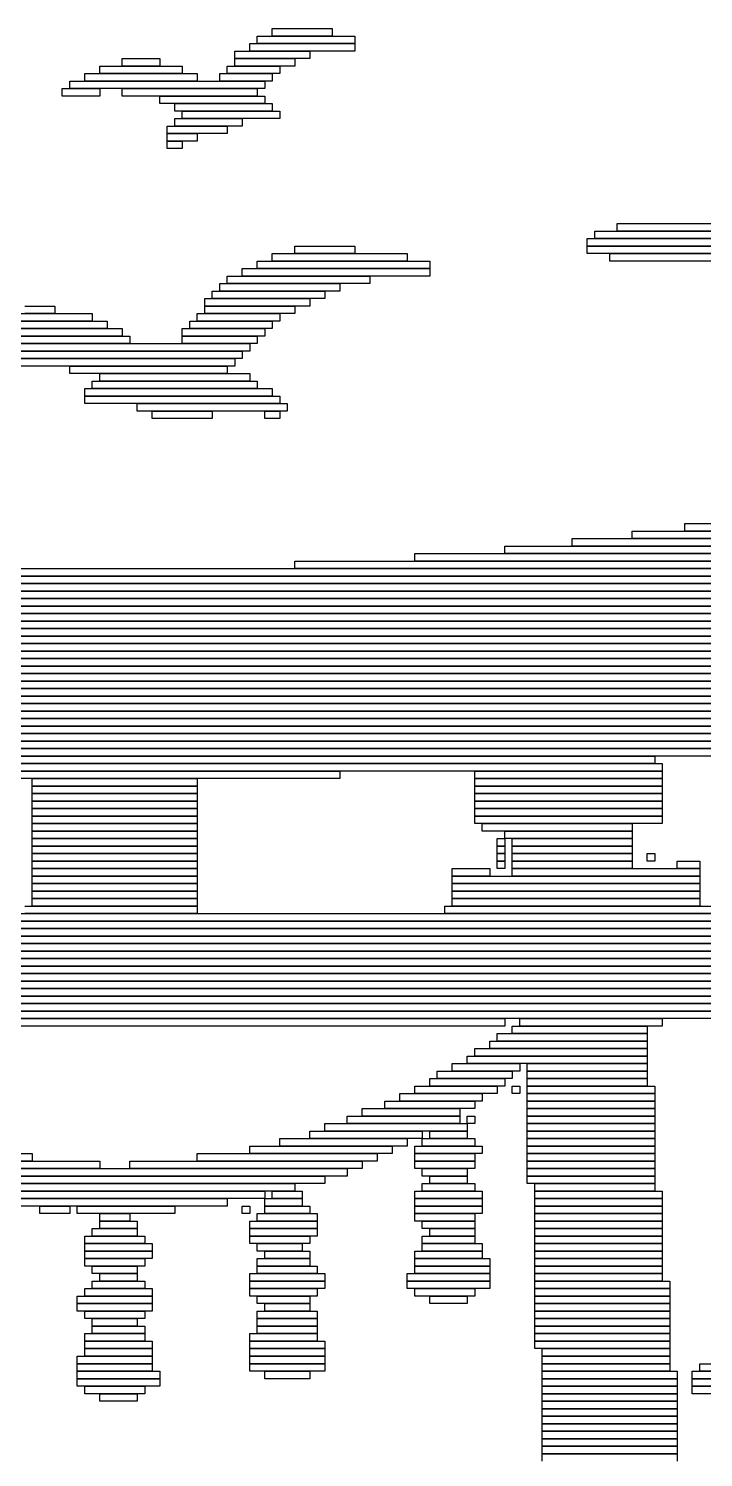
# Model space of a CAD drawing. Extents: x 290 to 734, y 306 to 705.
# Drawn here: x 507.5 to 597.5, y 509.5 to 700 of the extents above; entities that cross this region are included whole.
import ezdxf

# ---------------------------------------------------------------- set-up
doc = ezdxf.new("R2010")
doc.units = 0

msp = doc.modelspace()

# ---------------------------------------------------------------- linework, layer by layer
for p, q in [((540, 700), (548, 700)), ((540, 699), (540, 700)), ((548, 700), (548, 699)), ((537, 698), (551, 698)), ((537, 697), (537, 698)), ((538, 699), (551, 699)), ((538, 698), (538, 699)), ((551, 698), (538, 698)), ((548, 699), (540, 699)), ((551, 699), (551, 698)), ((551, 698), (551, 697)), ((520, 696), (525, 696)), ((520, 695), (520, 696)), ((525, 696), (525, 695)), ((535, 697), (545, 697)), ((535, 696), (535, 697)), ((545, 696), (535, 696)), ((535, 696), (543, 696)), ((535, 695), (535, 696)), ((551, 697), (537, 697)), ((543, 696), (543, 695)), ((545, 697), (545, 696)), ((515, 694), (530, 694)), ((515, 693), (515, 694)), ((517, 695), (528, 695)), ((517, 694), (517, 695)), ((528, 694), (517, 694)), ((525, 695), (520, 695)), ((528, 695), (528, 694)), ((530, 694), (530, 693)), ((533, 694), (540, 694)), ((533, 693), (533, 694)), ((534, 695), (541, 695)), ((534, 694), (534, 695)), ((541, 694), (534, 694)), ((543, 695), (535, 695)), ((540, 694), (540, 693)), ((541, 695), (541, 694)), ((512, 692), (517, 692)), ((512, 691), (512, 692)), ((513, 693), (539, 693)), ((513, 692), (513, 693)), ((539, 692), (513, 692)), ((530, 693), (515, 693)), ((517, 692), (517, 691)), ((520, 692), (538, 692)), ((520, 691), (520, 692)), ((540, 693), (533, 693)), ((538, 692), (538, 691)), ((539, 693), (539, 692)), ((517, 691), (512, 691)), ((538, 691), (520, 691)), ((525, 691), (539, 691)), ((525, 690), (525, 691)), ((539, 690), (525, 690)), ((527, 690), (540, 690)), ((527, 689), (527, 690)), ((539, 691), (539, 690)), ((540, 690), (540, 689)), ((540, 689), (527, 689)), ((527, 688), (536, 688)), ((527, 687), (527, 688)), ((528, 689), (541, 689)), ((528, 688), (528, 689)), ((541, 688), (528, 688)), ((536, 688), (536, 687)), ((541, 689), (541, 688)), ((526, 687), (534, 687)), ((526, 686), (526, 687)), ((534, 686), (526, 686)), ((526, 686), (530, 686)), ((526, 685), (526, 686)), ((536, 687), (527, 687)), ((530, 686), (530, 685)), ((534, 687), (534, 686)), ((530, 685), (526, 685)), ((526, 685), (528, 685)), ((526, 684), (526, 685)), ((528, 684), (526, 684)), ((528, 685), (528, 684)), ((583, 673), (660, 673)), ((583, 672), (583, 673)), ((586, 674), (659, 674)), ((586, 673), (586, 674)), ((659, 673), (586, 673)), ((543, 671), (551, 671)), ((543, 670), (543, 671)), ((551, 671), (551, 670)), ((582, 672), (660, 672)), ((582, 671), (582, 672)), ((660, 671), (582, 671)), ((582, 671), (659, 671)), ((582, 670), (582, 671)), ((660, 672), (583, 672)), ((538, 669), (561, 669)), ((538, 668), (538, 669)), ((540, 670), (558, 670)), ((540, 669), (540, 670)), ((558, 669), (540, 669)), ((551, 670), (543, 670)), ((558, 670), (558, 669)), ((561, 669), (561, 668)), ((659, 670), (582, 670)), ((585, 670), (655, 670)), ((585, 669), (585, 670)), ((655, 669), (585, 669)), ((534, 667), (553, 667)), ((534, 666), (534, 667)), ((536, 668), (561, 668)), ((536, 667), (536, 668)), ((561, 667), (536, 667)), ((561, 668), (538, 668)), ((553, 667), (553, 666)), ((561, 668), (561, 667)), ((532, 665), (547, 665)), ((532, 664), (532, 665)), ((533, 666), (549, 666)), ((533, 665), (533, 666)), ((549, 665), (533, 665)), ((553, 666), (534, 666)), ((547, 665), (547, 664)), ((549, 666), (549, 665)), ((507, 663), (511, 663)), ((511, 663), (511, 662)), ((531, 664), (545, 664)), ((531, 663), (531, 664)), ((545, 663), (531, 663)), ((531, 663), (543, 663)), ((531, 662), (531, 663)), ((547, 664), (532, 664)), ((543, 663), (543, 662)), ((545, 664), (545, 663)), ((502, 662), (516, 662)), ((511, 662), (507, 662)), ((516, 662), (516, 661)), ((530, 662), (541, 662)), ((530, 661), (530, 662)), ((543, 662), (531, 662)), ((541, 662), (541, 661)), ((497, 660), (520, 660)), ((499, 661), (518, 661)), ((518, 660), (499, 660)), ((516, 661), (502, 661)), ((518, 661), (518, 660)), ((520, 660), (520, 659)), ((528, 660), (539, 660)), ((528, 659), (528, 660)), ((529, 661), (540, 661)), ((529, 660), (529, 661)), ((540, 660), (529, 660)), ((541, 661), (530, 661)), ((539, 660), (539, 659)), ((540, 661), (540, 660)), ((493, 658), (537, 658)), ((495, 659), (521, 659)), ((521, 658), (495, 658)), ((520, 659), (497, 659)), ((521, 659), (521, 658)), ((539, 659), (528, 659)), ((528, 659), (538, 659)), ((528, 658), (528, 659)), ((538, 658), (528, 658)), ((537, 658), (537, 657)), ((538, 659), (538, 658)), ((491, 657), (536, 657)), ((536, 656), (491, 656)), ((537, 657), (493, 657)), ((506, 656), (535, 656)), ((535, 656), (535, 655)), ((536, 657), (536, 656)), ((535, 655), (506, 655)), ((513, 655), (534, 655)), ((513, 654), (513, 655)), ((534, 654), (513, 654)), ((517, 654), (537, 654)), ((517, 653), (517, 654)), ((534, 655), (534, 654)), ((537, 654), (537, 653)), ((515, 652), (540, 652)), ((515, 651), (515, 652)), ((516, 653), (538, 653)), ((516, 652), (516, 653)), ((538, 652), (516, 652)), ((537, 653), (517, 653)), ((538, 653), (538, 652)), ((540, 652), (540, 651)), ((540, 651), (515, 651)), ((515, 651), (541, 651)), ((515, 650), (515, 651)), ((541, 650), (515, 650)), ((522, 650), (542, 650)), ((522, 649), (522, 650)), ((541, 651), (541, 650)), ((542, 650), (542, 649)), ((542, 649), (522, 649)), ((524, 649), (532, 649)), ((524, 648), (524, 649)), ((532, 648), (524, 648)), ((532, 649), (532, 648)), ((539, 649), (541, 649)), ((539, 648), (539, 649)), ((541, 648), (539, 648)), ((541, 649), (541, 648)), ((588, 633), (644, 633)), ((588, 632), (588, 633)), ((595, 634), (645, 634)), ((595, 633), (595, 634)), ((645, 633), (595, 633)), ((571, 631), (643, 631)), ((571, 630), (571, 631)), ((580, 632), (644, 632)), ((580, 631), (580, 632)), ((644, 631), (580, 631)), ((644, 632), (588, 632)), ((543, 629), (640, 629)), ((543, 628), (543, 629)), ((559, 630), (642, 630)), ((559, 629), (559, 630)), ((642, 629), (559, 629)), ((643, 630), (571, 630)), ((398, 628), (640, 628)), ((640, 627), (398, 627)), ((398, 627), (639, 627)), ((640, 628), (543, 628)), ((639, 626), (398, 626)), ((399, 626), (639, 626)), ((639, 625), (399, 625)), ((399, 625), (639, 625)), ((639, 624), (399, 624)), ((399, 624), (638, 624)), ((638, 623), (399, 623)), ((400, 623), (638, 623)), ((638, 622), (400, 622)), ((400, 622), (637, 622)), ((637, 621), (400, 621)), ((401, 621), (637, 621)), ((637, 620), (401, 620)), ((401, 620), (636, 620)), ((636, 619), (401, 619)), ((404, 619), (633, 619)), ((633, 618), (404, 618)), ((409, 618), (628, 618)), ((628, 617), (409, 617)), ((410, 617), (628, 617)), ((628, 616), (410, 616)), ((410, 616), (628, 616)), ((628, 615), (410, 615)), ((410, 615), (627, 615)), ((627, 614), (410, 614)), ((410, 614), (627, 614)), ((627, 613), (410, 613)), ((410, 613), (627, 613)), ((627, 612), (410, 612)), ((411, 612), (627, 612)), ((627, 611), (411, 611)), ((411, 611), (627, 611)), ((627, 610), (411, 610)), ((411, 610), (627, 610)), ((627, 609), (411, 609)), ((411, 609), (626, 609)), ((626, 608), (411, 608)), ((412, 608), (626, 608)), ((626, 607), (412, 607)), ((413, 607), (624, 607)), ((624, 606), (413, 606)), ((420, 606), (617, 606)), ((617, 605), (420, 605)), ((427, 605), (609, 605)), ((609, 604), (427, 604)), ((436, 604), (600, 604)), ((600, 603), (436, 603)), ((446, 602), (592, 602)), ((447, 603), (591, 603)), ((591, 602), (447, 602)), ((591, 603), (591, 602)), ((592, 602), (592, 601)), ((592, 601), (446, 601)), ((487, 601), (549, 601)), ((549, 601), (549, 600)), ((567, 601), (592, 601)), ((567, 600), (567, 601)), ((592, 601), (592, 600)), ((549, 600), (487, 600)), ((508, 600), (530, 600)), ((508, 599), (508, 600)), ((530, 599), (508, 599)), ((508, 599), (530, 599)), ((508, 598), (508, 599)), ((530, 600), (530, 599)), ((530, 599), (530, 598)), ((592, 600), (567, 600)), ((567, 600), (592, 600)), ((567, 599), (567, 600)), ((592, 599), (567, 599)), ((567, 599), (592, 599)), ((567, 598), (567, 599)), ((592, 600), (592, 599)), ((592, 599), (592, 598)), ((530, 598), (508, 598)), ((508, 598), (530, 598)), ((508, 597), (508, 598)), ((530, 597), (508, 597)), ((508, 597), (530, 597)), ((508, 596), (508, 597)), ((530, 598), (530, 597)), ((530, 597), (530, 596)), ((592, 598), (567, 598)), ((567, 598), (592, 598)), ((567, 597), (567, 598)), ((592, 597), (567, 597)), ((567, 597), (592, 597)), ((567, 596), (567, 597)), ((592, 598), (592, 597)), ((592, 597), (592, 596)), ((530, 596), (508, 596)), ((508, 596), (530, 596)), ((508, 595), (508, 596)), ((530, 595), (508, 595)), ((508, 595), (530, 595)), ((508, 594), (508, 595)), ((530, 596), (530, 595)), ((530, 595), (530, 594)), ((592, 596), (567, 596)), ((567, 596), (592, 596)), ((567, 595), (567, 596)), ((592, 595), (567, 595)), ((567, 595), (592, 595)), ((567, 594), (567, 595)), ((592, 596), (592, 595)), ((592, 595), (592, 594)), ((530, 594), (508, 594)), ((508, 594), (530, 594)), ((508, 593), (508, 594)), ((530, 593), (508, 593)), ((508, 593), (530, 593)), ((508, 592), (508, 593)), ((530, 594), (530, 593)), ((530, 593), (530, 592)), ((592, 594), (567, 594)), ((568, 594), (588, 594)), ((568, 593), (568, 594)), ((588, 593), (568, 593)), ((571, 593), (588, 593)), ((571, 592), (571, 593)), ((588, 594), (588, 593)), ((588, 593), (588, 592)), ((530, 592), (508, 592)), ((508, 592), (530, 592)), ((508, 591), (508, 592)), ((530, 591), (508, 591)), ((508, 591), (530, 591)), ((508, 590), (508, 591)), ((530, 592), (530, 591)), ((530, 591), (530, 590)), ((570, 592), (571, 592)), ((570, 591), (570, 592)), ((571, 591), (570, 591)), ((570, 591), (571, 591)), ((570, 590), (570, 591)), ((588, 592), (571, 592)), ((571, 592), (571, 591)), ((571, 591), (571, 590)), ((572, 592), (588, 592)), ((572, 591), (572, 592)), ((588, 591), (572, 591)), ((572, 591), (588, 591)), ((572, 590), (572, 591)), ((588, 592), (588, 591)), ((588, 591), (588, 590)), ((530, 590), (508, 590)), ((508, 590), (530, 590)), ((508, 589), (508, 590)), ((530, 589), (508, 589)), ((508, 589), (530, 589)), ((508, 588), (508, 589)), ((530, 590), (530, 589)), ((530, 589), (530, 588)), ((571, 590), (570, 590)), ((570, 590), (571, 590)), ((570, 589), (570, 590)), ((571, 589), (570, 589)), ((570, 589), (571, 589)), ((570, 588), (570, 589)), ((571, 590), (571, 589)), ((571, 589), (571, 588)), ((588, 590), (572, 590)), ((572, 590), (588, 590)), ((572, 589), (572, 590)), ((588, 589), (572, 589)), ((572, 589), (588, 589)), ((572, 588), (572, 589)), ((588, 590), (588, 589)), ((588, 589), (588, 588)), ((590, 590), (591, 590)), ((590, 589), (590, 590)), ((591, 589), (590, 589)), ((591, 590), (591, 589)), ((594, 589), (597, 589)), ((594, 588), (594, 589)), ((597, 589), (597, 588)), ((530, 588), (508, 588)), ((508, 588), (530, 588)), ((508, 587), (508, 588)), ((530, 587), (508, 587)), ((508, 587), (530, 587)), ((508, 586), (508, 587)), ((530, 588), (530, 587)), ((530, 587), (530, 586)), ((564, 588), (569, 588)), ((564, 587), (564, 588)), ((569, 587), (564, 587)), ((564, 587), (597, 587)), ((564, 586), (564, 587)), ((569, 588), (569, 587)), ((571, 588), (570, 588)), ((588, 588), (572, 588)), ((572, 588), (597, 588)), ((572, 587), (572, 588)), ((597, 587), (572, 587)), ((597, 588), (594, 588)), ((597, 588), (597, 587)), ((597, 587), (597, 586)), ((530, 586), (508, 586)), ((508, 586), (530, 586)), ((508, 585), (508, 586)), ((530, 585), (508, 585)), ((508, 585), (530, 585)), ((508, 584), (508, 585)), ((530, 586), (530, 585)), ((530, 585), (530, 584)), ((597, 586), (564, 586)), ((564, 586), (597, 586)), ((564, 585), (564, 586)), ((597, 585), (564, 585)), ((564, 585), (597, 585)), ((564, 584), (564, 585)), ((597, 586), (597, 585)), ((597, 585), (597, 584)), ((507, 583), (530, 583)), ((530, 584), (508, 584)), ((508, 584), (530, 584)), ((508, 583), (508, 584)), ((530, 583), (508, 583)), ((530, 584), (530, 583)), ((530, 583), (530, 582)), ((563, 583), (625, 583)), ((563, 582), (563, 583)), ((597, 584), (564, 584)), ((564, 584), (597, 584)), ((564, 583), (564, 584)), ((597, 583), (564, 583)), ((597, 584), (597, 583)), ((413, 582), (625, 582)), ((530, 582), (507, 582)), ((625, 582), (563, 582)), ((625, 581), (413, 581)), ((413, 581), (625, 581)), ((625, 580), (413, 580)), ((413, 580), (625, 580)), ((625, 579), (413, 579)), ((413, 579), (625, 579)), ((625, 578), (413, 578)), ((413, 578), (625, 578)), ((625, 577), (413, 577)), ((413, 577), (625, 577)), ((625, 576), (413, 576)), ((413, 576), (625, 576)), ((625, 575), (413, 575)), ((413, 575), (625, 575)), ((625, 574), (413, 574)), ((413, 574), (625, 574)), ((625, 573), (413, 573)), ((413, 573), (625, 573)), ((625, 572), (413, 572)), ((413, 572), (625, 572)), ((625, 571), (413, 571)), ((413, 571), (625, 571)), ((625, 570), (413, 570)), ((413, 570), (625, 570)), ((625, 569), (413, 569)), ((413, 569), (625, 569)), ((625, 568), (413, 568)), ((424, 568), (571, 568)), ((571, 568), (571, 567)), ((573, 568), (592, 568)), ((573, 567), (573, 568)), ((592, 568), (592, 567)), ((571, 567), (424, 567)), ((570, 566), (590, 566)), ((570, 565), (570, 566)), ((572, 567), (590, 567)), ((572, 566), (572, 567)), ((590, 566), (572, 566)), ((592, 567), (573, 567)), ((590, 567), (590, 566)), ((590, 566), (590, 565)), ((567, 564), (590, 564)), ((567, 563), (567, 564)), ((569, 565), (590, 565)), ((569, 564), (569, 565)), ((590, 564), (569, 564)), ((590, 565), (570, 565)), ((590, 565), (590, 564)), ((590, 564), (590, 563)), ((564, 562), (573, 562)), ((564, 561), (564, 562)), ((566, 563), (590, 563)), ((566, 562), (566, 563)), ((590, 562), (566, 562)), ((590, 563), (567, 563)), ((573, 562), (573, 561)), ((574, 562), (590, 562)), ((574, 561), (574, 562)), ((590, 563), (590, 562)), ((590, 562), (590, 561)), ((562, 561), (572, 561)), ((562, 560), (562, 561)), ((573, 561), (564, 561)), ((572, 561), (572, 560)), ((590, 561), (574, 561)), ((574, 561), (590, 561)), ((574, 560), (574, 561)), ((590, 561), (590, 560)), ((559, 559), (570, 559)), ((559, 558), (559, 559)), ((561, 560), (571, 560)), ((561, 559), (561, 560)), ((571, 559), (561, 559)), ((572, 560), (562, 560)), ((570, 559), (570, 558)), ((571, 560), (571, 559)), ((572, 559), (573, 559)), ((572, 558), (572, 559)), ((573, 559), (573, 558)), ((590, 560), (574, 560)), ((574, 560), (590, 560)), ((574, 559), (574, 560)), ((590, 559), (574, 559)), ((574, 559), (591, 559)), ((574, 558), (574, 559)), ((590, 560), (590, 559)), ((591, 559), (591, 558)), ((555, 557), (567, 557)), ((555, 556), (555, 557)), ((557, 558), (568, 558)), ((557, 557), (557, 558)), ((568, 557), (557, 557)), ((570, 558), (559, 558)), ((567, 557), (567, 556)), ((568, 558), (568, 557)), ((573, 558), (572, 558)), ((591, 558), (574, 558)), ((574, 558), (591, 558)), ((574, 557), (574, 558)), ((591, 557), (574, 557)), ((574, 557), (591, 557)), ((574, 556), (574, 557)), ((591, 558), (591, 557)), ((591, 557), (591, 556)), ((550, 555), (565, 555)), ((550, 554), (550, 555)), ((552, 556), (565, 556)), ((552, 555), (552, 556)), ((565, 555), (552, 555)), ((567, 556), (555, 556)), ((565, 556), (565, 555)), ((565, 555), (565, 554)), ((566, 555), (567, 555)), ((566, 554), (566, 555)), ((567, 555), (567, 554)), ((591, 556), (574, 556)), ((574, 556), (591, 556)), ((574, 555), (574, 556)), ((591, 555), (574, 555)), ((574, 555), (591, 555)), ((574, 554), (574, 555)), ((591, 556), (591, 555)), ((591, 555), (591, 554)), ((545, 553), (560, 553)), ((545, 552), (545, 553)), ((547, 554), (566, 554)), ((547, 553), (547, 554)), ((566, 553), (547, 553)), ((565, 554), (550, 554)), ((560, 553), (560, 552)), ((561, 553), (566, 553)), ((561, 552), (561, 553)), ((567, 554), (566, 554)), ((566, 554), (566, 553)), ((566, 553), (566, 552)), ((591, 554), (574, 554)), ((574, 554), (591, 554)), ((574, 553), (574, 554)), ((591, 553), (574, 553)), ((574, 553), (591, 553)), ((574, 552), (574, 553)), ((591, 554), (591, 553)), ((591, 553), (591, 552)), ((537, 551), (556, 551)), ((537, 550), (537, 551)), ((541, 552), (558, 552)), ((541, 551), (541, 552)), ((558, 551), (541, 551)), ((560, 552), (545, 552)), ((556, 551), (556, 550)), ((558, 552), (558, 551)), ((559, 551), (568, 551)), ((559, 550), (559, 551)), ((560, 552), (567, 552)), ((560, 551), (560, 552)), ((567, 551), (560, 551)), ((566, 552), (561, 552)), ((567, 552), (567, 551)), ((568, 551), (568, 550)), ((591, 552), (574, 552)), ((574, 552), (591, 552)), ((574, 551), (574, 552)), ((591, 551), (574, 551)), ((574, 551), (591, 551)), ((574, 550), (574, 551)), ((591, 552), (591, 551)), ((591, 551), (591, 550)), ((486, 549), (517, 549)), ((506, 550), (508, 550)), ((508, 549), (506, 549)), ((508, 550), (508, 549)), ((517, 549), (517, 548)), ((521, 549), (552, 549)), ((521, 548), (521, 549)), ((530, 550), (554, 550)), ((530, 549), (530, 550)), ((554, 549), (530, 549)), ((556, 550), (537, 550)), ((552, 549), (552, 548)), ((554, 550), (554, 549)), ((568, 550), (559, 550)), ((559, 550), (567, 550)), ((559, 549), (559, 550)), ((567, 549), (559, 549)), ((559, 549), (567, 549)), ((559, 548), (559, 549)), ((567, 550), (567, 549)), ((567, 549), (567, 548)), ((591, 550), (574, 550)), ((574, 550), (591, 550)), ((574, 549), (574, 550)), ((591, 549), (574, 549)), ((574, 549), (591, 549)), ((574, 548), (574, 549)), ((591, 550), (591, 549)), ((591, 549), (591, 548)), ((517, 548), (486, 548)), ((488, 548), (550, 548)), ((550, 547), (488, 547)), ((491, 547), (547, 547)), ((552, 548), (521, 548)), ((547, 547), (547, 546)), ((550, 548), (550, 547)), ((567, 548), (559, 548)), ((560, 548), (566, 548)), ((560, 547), (560, 548)), ((566, 547), (560, 547)), ((561, 547), (566, 547)), ((561, 546), (561, 547)), ((566, 548), (566, 547)), ((566, 547), (566, 546)), ((591, 548), (574, 548)), ((574, 548), (591, 548)), ((574, 547), (574, 548)), ((591, 547), (574, 547)), ((574, 547), (591, 547)), ((574, 546), (574, 547)), ((591, 548), (591, 547)), ((591, 547), (591, 546)), ((547, 546), (491, 546)), ((495, 546), (543, 546)), ((543, 545), (495, 545)), ((495, 545), (539, 545)), ((539, 545), (539, 544)), ((540, 545), (544, 545)), ((540, 544), (540, 545)), ((543, 546), (543, 545)), ((544, 545), (544, 544)), ((559, 545), (568, 545)), ((559, 544), (559, 545)), ((560, 546), (567, 546)), ((560, 545), (560, 546)), ((567, 545), (560, 545)), ((566, 546), (561, 546)), ((567, 546), (567, 545)), ((568, 545), (568, 544)), ((591, 546), (574, 546)), ((575, 546), (591, 546)), ((575, 545), (575, 546)), ((591, 545), (575, 545)), ((575, 545), (592, 545)), ((575, 544), (575, 545)), ((591, 546), (591, 545)), ((592, 545), (592, 544)), ((539, 544), (495, 544)), ((503, 544), (534, 544)), ((534, 543), (503, 543)), ((509, 543), (513, 543)), ((509, 542), (509, 543)), ((513, 543), (513, 542)), ((514, 543), (527, 543)), ((514, 542), (514, 543)), ((527, 543), (527, 542)), ((534, 544), (534, 543)), ((536, 543), (537, 543)), ((536, 542), (536, 543)), ((537, 543), (537, 542)), ((539, 544), (544, 544)), ((539, 543), (539, 544)), ((544, 543), (539, 543)), ((539, 543), (545, 543)), ((539, 542), (539, 543)), ((544, 544), (540, 544)), ((544, 544), (544, 543)), ((545, 543), (545, 542)), ((568, 544), (559, 544)), ((559, 544), (568, 544)), ((559, 543), (559, 544)), ((568, 543), (559, 543)), ((559, 543), (568, 543)), ((559, 542), (559, 543)), ((568, 544), (568, 543)), ((568, 543), (568, 542)), ((592, 544), (575, 544)), ((575, 544), (592, 544)), ((575, 543), (575, 544)), ((592, 543), (575, 543)), ((575, 543), (592, 543)), ((575, 542), (575, 543)), ((592, 544), (592, 543)), ((592, 543), (592, 542)), ((513, 542), (509, 542)), ((527, 542), (514, 542)), ((517, 542), (521, 542)), ((517, 541), (517, 542)), ((521, 542), (521, 541)), ((537, 542), (536, 542)), ((538, 542), (546, 542)), ((538, 541), (538, 542)), ((545, 542), (539, 542)), ((546, 542), (546, 541)), ((568, 542), (559, 542)), ((559, 542), (567, 542)), ((559, 541), (559, 542)), ((567, 542), (567, 541)), ((592, 542), (575, 542)), ((575, 542), (592, 542)), ((575, 541), (575, 542)), ((592, 542), (592, 541)), ((516, 540), (522, 540)), ((516, 539), (516, 540)), ((521, 541), (517, 541)), ((517, 541), (522, 541)), ((517, 540), (517, 541)), ((522, 540), (517, 540)), ((522, 541), (522, 540)), ((522, 540), (522, 539)), ((537, 541), (546, 541)), ((537, 540), (537, 541)), ((546, 540), (537, 540)), ((537, 540), (546, 540)), ((537, 539), (537, 540)), ((546, 541), (538, 541)), ((546, 541), (546, 540)), ((546, 540), (546, 539)), ((567, 541), (559, 541)), ((560, 541), (567, 541)), ((560, 540), (560, 541)), ((567, 540), (560, 540)), ((561, 540), (567, 540)), ((561, 539), (561, 540)), ((567, 541), (567, 540)), ((567, 540), (567, 539)), ((592, 541), (575, 541)), ((575, 541), (592, 541)), ((575, 540), (575, 541)), ((592, 540), (575, 540)), ((575, 540), (592, 540)), ((575, 539), (575, 540)), ((592, 541), (592, 540)), ((592, 540), (592, 539)), ((515, 539), (523, 539)), ((515, 538), (515, 539)), ((523, 538), (515, 538)), ((515, 538), (524, 538)), ((515, 537), (515, 538)), ((522, 539), (516, 539)), ((523, 539), (523, 538)), ((524, 538), (524, 537)), ((546, 539), (537, 539)), ((537, 539), (545, 539)), ((537, 538), (537, 539)), ((545, 538), (537, 538)), ((538, 538), (544, 538)), ((538, 537), (538, 538)), ((544, 538), (544, 537)), ((545, 539), (545, 538)), ((560, 539), (567, 539)), ((560, 538), (560, 539)), ((567, 538), (560, 538)), ((560, 538), (568, 538)), ((560, 537), (560, 538)), ((567, 539), (561, 539)), ((567, 539), (567, 538)), ((568, 538), (568, 537)), ((592, 539), (575, 539)), ((575, 539), (592, 539)), ((575, 538), (575, 539)), ((592, 538), (575, 538)), ((575, 538), (592, 538)), ((575, 537), (575, 538)), ((592, 539), (592, 538)), ((592, 538), (592, 537)), ((524, 537), (515, 537)), ((515, 537), (524, 537)), ((515, 536), (515, 537)), ((524, 536), (515, 536)), ((515, 536), (523, 536)), ((515, 535), (515, 536)), ((523, 536), (523, 535)), ((524, 537), (524, 536)), ((544, 537), (538, 537)), ((538, 536), (545, 536)), ((538, 535), (538, 536)), ((539, 537), (545, 537)), ((539, 536), (539, 537)), ((545, 536), (539, 536)), ((545, 537), (545, 536)), ((545, 536), (545, 535)), ((559, 537), (568, 537)), ((559, 536), (559, 537)), ((568, 536), (559, 536)), ((559, 536), (569, 536)), ((559, 535), (559, 536)), ((568, 537), (560, 537)), ((568, 537), (568, 536)), ((569, 536), (569, 535)), ((592, 537), (575, 537)), ((575, 537), (592, 537)), ((575, 536), (575, 537)), ((592, 536), (575, 536)), ((575, 536), (592, 536)), ((575, 535), (575, 536)), ((592, 537), (592, 536)), ((592, 536), (592, 535)), ((523, 535), (515, 535)), ((516, 535), (522, 535)), ((516, 534), (516, 535)), ((522, 534), (516, 534)), ((517, 534), (522, 534)), ((517, 533), (517, 534)), ((522, 535), (522, 534)), ((522, 534), (522, 533)), ((537, 534), (547, 534)), ((537, 533), (537, 534)), ((545, 535), (538, 535)), ((538, 535), (546, 535)), ((538, 534), (538, 535)), ((546, 534), (538, 534)), ((546, 535), (546, 534)), ((547, 534), (547, 533)), ((558, 534), (569, 534)), ((558, 533), (558, 534)), ((569, 535), (559, 535)), ((559, 535), (569, 535)), ((559, 534), (559, 535)), ((569, 534), (559, 534)), ((569, 535), (569, 534)), ((569, 534), (569, 533)), ((592, 535), (575, 535)), ((575, 535), (592, 535)), ((575, 534), (575, 535)), ((592, 534), (575, 534)), ((575, 534), (592, 534)), ((575, 533), (575, 534)), ((592, 535), (592, 534)), ((592, 534), (592, 533)), ((515, 532), (524, 532)), ((515, 531), (515, 532)), ((516, 533), (523, 533)), ((516, 532), (516, 533)), ((523, 532), (516, 532)), ((522, 533), (517, 533)), ((523, 533), (523, 532)), ((524, 532), (524, 531)), ((547, 533), (537, 533)), ((537, 533), (547, 533)), ((537, 532), (537, 533)), ((547, 532), (537, 532)), ((537, 532), (546, 532)), ((537, 531), (537, 532)), ((546, 532), (546, 531)), ((547, 533), (547, 532)), ((569, 533), (558, 533)), ((558, 533), (569, 533)), ((558, 532), (558, 533)), ((569, 532), (558, 532)), ((559, 532), (567, 532)), ((559, 531), (559, 532)), ((567, 532), (567, 531)), ((569, 533), (569, 532)), ((592, 533), (575, 533)), ((575, 533), (593, 533)), ((575, 532), (575, 533)), ((593, 532), (575, 532)), ((575, 532), (593, 532)), ((575, 531), (575, 532)), ((593, 533), (593, 532)), ((593, 532), (593, 531)), ((514, 531), (524, 531)), ((514, 530), (514, 531)), ((524, 530), (514, 530)), ((514, 530), (524, 530)), ((514, 529), (514, 530)), ((524, 531), (515, 531)), ((524, 531), (524, 530)), ((524, 530), (524, 529)), ((546, 531), (537, 531)), ((538, 531), (545, 531)), ((538, 530), (538, 531)), ((545, 530), (538, 530)), ((539, 530), (545, 530)), ((539, 529), (539, 530)), ((545, 531), (545, 530)), ((545, 530), (545, 529)), ((567, 531), (559, 531)), ((561, 531), (566, 531)), ((561, 530), (561, 531)), ((566, 530), (561, 530)), ((566, 531), (566, 530)), ((593, 531), (575, 531)), ((575, 531), (593, 531)), ((575, 530), (575, 531)), ((593, 530), (575, 530)), ((575, 530), (593, 530)), ((575, 529), (575, 530)), ((593, 531), (593, 530)), ((593, 530), (593, 529)), ((524, 529), (514, 529)), ((515, 529), (523, 529)), ((515, 528), (515, 529)), ((523, 528), (515, 528)), ((516, 528), (522, 528)), ((516, 527), (516, 528)), ((522, 528), (522, 527)), ((523, 529), (523, 528)), ((538, 529), (546, 529)), ((538, 528), (538, 529)), ((546, 528), (538, 528)), ((538, 528), (546, 528)), ((538, 527), (538, 528)), ((545, 529), (539, 529)), ((546, 529), (546, 528)), ((546, 528), (546, 527)), ((593, 529), (575, 529)), ((575, 529), (593, 529)), ((575, 528), (575, 529)), ((593, 528), (575, 528)), ((575, 528), (593, 528)), ((575, 527), (575, 528)), ((593, 529), (593, 528)), ((593, 528), (593, 527)), ((515, 526), (523, 526)), ((515, 525), (515, 526)), ((522, 527), (516, 527)), ((516, 527), (523, 527)), ((516, 526), (516, 527)), ((523, 526), (516, 526)), ((523, 527), (523, 526)), ((523, 526), (523, 525)), ((537, 526), (546, 526)), ((537, 525), (537, 526)), ((546, 527), (538, 527)), ((538, 527), (546, 527)), ((538, 526), (538, 527)), ((546, 526), (538, 526)), ((546, 527), (546, 526)), ((546, 526), (546, 525)), ((593, 527), (575, 527)), ((575, 527), (593, 527)), ((575, 526), (575, 527)), ((593, 526), (575, 526)), ((575, 526), (593, 526)), ((575, 525), (575, 526)), ((593, 527), (593, 526)), ((593, 526), (593, 525)), ((523, 525), (515, 525)), ((515, 525), (524, 525)), ((515, 524), (515, 525)), ((524, 524), (515, 524)), ((515, 524), (524, 524)), ((515, 523), (515, 524)), ((524, 525), (524, 524)), ((524, 524), (524, 523)), ((546, 525), (537, 525)), ((537, 525), (547, 525)), ((537, 524), (537, 525)), ((547, 524), (537, 524)), ((537, 524), (547, 524)), ((537, 523), (537, 524)), ((547, 525), (547, 524)), ((547, 524), (547, 523)), ((593, 525), (575, 525)), ((575, 525), (593, 525)), ((575, 524), (575, 525)), ((593, 524), (575, 524)), ((576, 524), (593, 524)), ((576, 523), (576, 524)), ((593, 525), (593, 524)), ((593, 524), (593, 523)), ((514, 523), (524, 523)), ((514, 522), (514, 523)), ((524, 522), (514, 522)), ((514, 522), (524, 522)), ((514, 521), (514, 522)), ((524, 523), (515, 523)), ((524, 523), (524, 522)), ((524, 522), (524, 521)), ((547, 523), (537, 523)), ((537, 523), (547, 523)), ((537, 522), (537, 523)), ((547, 522), (537, 522)), ((537, 522), (547, 522)), ((537, 521), (537, 522)), ((547, 523), (547, 522)), ((547, 522), (547, 521)), ((593, 523), (576, 523)), ((576, 523), (593, 523)), ((576, 522), (576, 523)), ((593, 522), (576, 522)), ((576, 522), (593, 522)), ((576, 521), (576, 522)), ((593, 523), (593, 522)), ((593, 522), (593, 521)), ((597, 522), (619, 522)), ((597, 521), (597, 522)), ((524, 521), (514, 521)), ((514, 521), (525, 521)), ((514, 520), (514, 521)), ((525, 521), (525, 520)), ((547, 521), (537, 521)), ((539, 521), (545, 521)), ((539, 520), (539, 521)), ((545, 521), (545, 520)), ((593, 521), (576, 521)), ((576, 521), (594, 521)), ((576, 520), (576, 521)), ((594, 521), (594, 520)), ((596, 521), (620, 521)), ((596, 520), (596, 521)), ((619, 521), (597, 521)), ((525, 520), (514, 520)), ((514, 520), (525, 520)), ((514, 519), (514, 520)), ((525, 519), (514, 519)), ((515, 519), (523, 519)), ((515, 518), (515, 519)), ((523, 519), (523, 518)), ((525, 520), (525, 519)), ((545, 520), (539, 520)), ((594, 520), (576, 520)), ((576, 520), (594, 520)), ((576, 519), (576, 520)), ((594, 519), (576, 519)), ((576, 519), (594, 519)), ((576, 518), (576, 519)), ((594, 520), (594, 519)), ((594, 519), (594, 518)), ((620, 520), (596, 520)), ((596, 520), (629, 520)), ((596, 519), (596, 520)), ((629, 519), (596, 519)), ((596, 519), (616, 519)), ((596, 518), (596, 519)), ((523, 518), (515, 518)), ((517, 518), (522, 518)), ((517, 517), (517, 518)), ((522, 517), (517, 517)), ((522, 518), (522, 517)), ((594, 518), (576, 518)), ((576, 518), (594, 518)), ((576, 517), (576, 518)), ((594, 517), (576, 517)), ((576, 517), (594, 517)), ((576, 516), (576, 517)), ((594, 518), (594, 517)), ((594, 517), (594, 516)), ((616, 518), (596, 518)), ((594, 516), (576, 516)), ((576, 516), (594, 516)), ((576, 515), (576, 516)), ((594, 515), (576, 515)), ((576, 515), (594, 515)), ((576, 514), (576, 515)), ((594, 516), (594, 515)), ((594, 515), (594, 514)), ((594, 514), (576, 514)), ((576, 514), (594, 514)), ((576, 513), (576, 514)), ((594, 513), (576, 513)), ((576, 513), (594, 513)), ((576, 512), (576, 513)), ((594, 514), (594, 513)), ((594, 513), (594, 512)), ((594, 512), (576, 512)), ((576, 512), (594, 512)), ((576, 511), (576, 512)), ((594, 511), (576, 511)), ((576, 511), (594, 511)), ((576, 510), (576, 511)), ((594, 512), (594, 511)), ((594, 511), (594, 510)), ((594, 510), (576, 510)), ((576, 510), (594, 510)), ((576, 509), (576, 510)), ((594, 510), (594, 509))]:
    msp.add_line(p, q)

doc.saveas('drawing.dxf')
